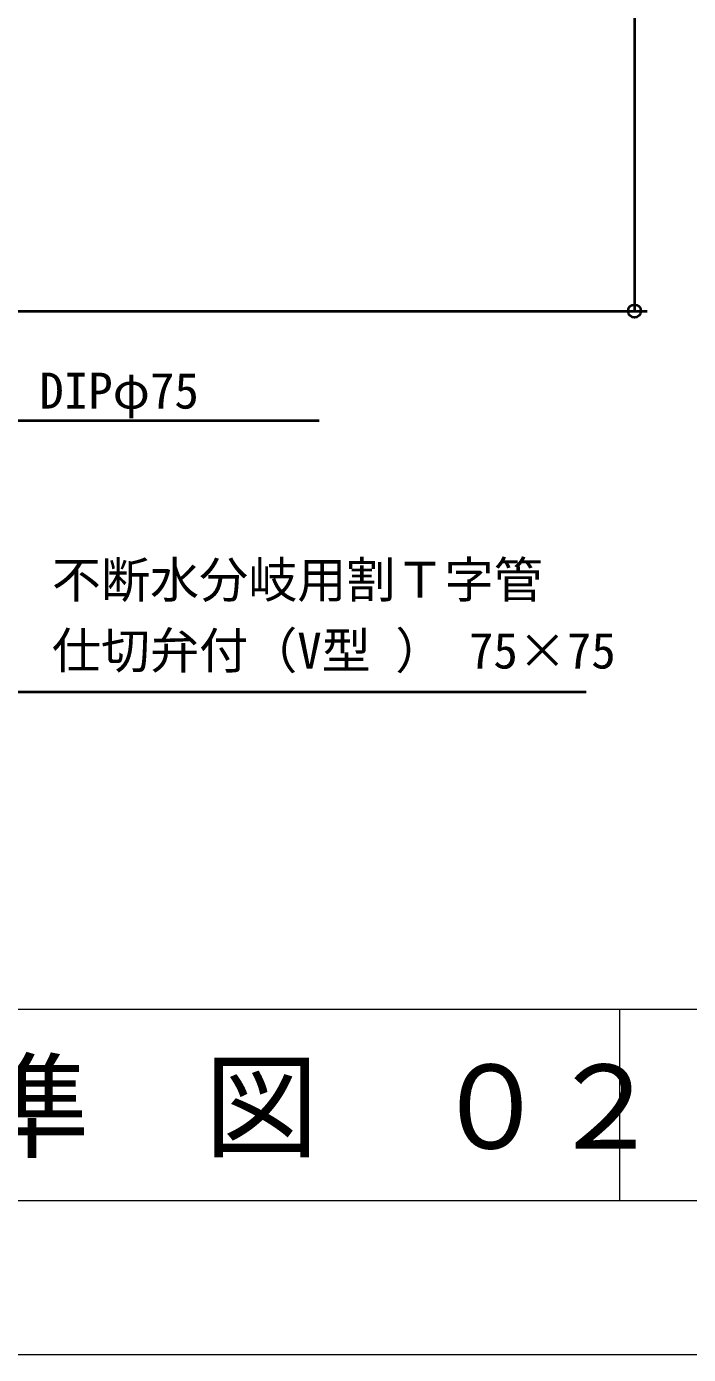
# Model space of a CAD drawing. Units: millimetres at full size, sheet at 1:20; details may follow other scales. Extents: x -5817 to 7940, y -3160 to 3160.
# Drawn here: x -1826 to -1308, y -920 to 119 of the extents above; entities that cross this region are included whole.
import ezdxf
from ezdxf.enums import TextEntityAlignment as Align

# ---------------------------------------------------------------- set-up
doc = ezdxf.new("R2010")
doc.units = ezdxf.units.MM
doc.header["$LTSCALE"] = 20
doc.header["$PDMODE"] = 32
doc.header["$PDSIZE"] = 10
for name, color, linetype, lineweight in [('0-7_TEMP01', 3, 'Continuous', 18), ('0-C_図面標題', 3, 'Continuous', 18), ('0-D_図面枠', 3, 'Continuous', 18), ('0-E_寸法', 1, 'Continuous', 40)]:
    doc.layers.add(name, color=color, linetype=linetype, lineweight=lineweight)
doc.styles.add('ＭＳ ゴシック', font='')
doc.styles.get('ＭＳ ゴシック').set_extended_font_data('MS Gothic')

msp = doc.modelspace()

# ---------------------------------------------------------------- linework, layer by layer
at = {"layer": '0-7_TEMP01'}
for p, q in [((-1362.05, -649.63), (-1362.05, -799.63)), ((-4282.05, -919.63), (1657.95, -919.63))]:
    msp.add_line(p, q, dxfattribs=at)
at = {"layer": '0-C_図面標題'}
msp.add_line((-4162.05, -649.63), (1537.95, -649.63), dxfattribs=at)
at = {"layer": '0-D_図面枠'}
msp.add_lwpolyline([(-4162.05, 3040.37), (1537.95, 3040.37), (1537.95, -799.63), (-4162.05, -799.63)], close=True, dxfattribs=at)
at = {"layer": '0-E_寸法'}
for p, q in [((-1350.27, 996.11), (-1350.27, -103.89)), ((-2025.25, -103.89), (-1340.27, -103.89)), ((-1596.98, -189.66), (-1867.07, -189.66)), ((-1842.73, -401.62), (-1388.18, -401.62))]:
    msp.add_line(p, q, dxfattribs=at)
msp.add_point((-1350.27, -103.89), dxfattribs=at)

# ---------------------------------------------------------------- texts
at = {"layer": '0-C_図面標題', "style": 'ＭＳ ゴシック'}
msp.add_text('消\u3000火\u3000栓\u3000室\u3000標\u3000準\u3000図\u3000０２\u3000（配水管径φ７５）', height=65.69, dxfattribs=at).set_placement((-2762.05, -778.39), align=Align.BOTTOM_LEFT)
at = {"layer": '0-E_寸法', "style": 'ＭＳ ゴシック'}
for s, p in [('DIPφ75', (-1815.89, -188.55)), ('不断水分岐用割Ｔ字管', (-1806.04, -336.49)), ('仕切弁付（V型 ） 75×75', (-1806.04, -391.8))]:
    msp.add_text(s, height=28.15, dxfattribs=at).set_placement(p, align=Align.BOTTOM_LEFT)

doc.saveas('drawing.dxf')
